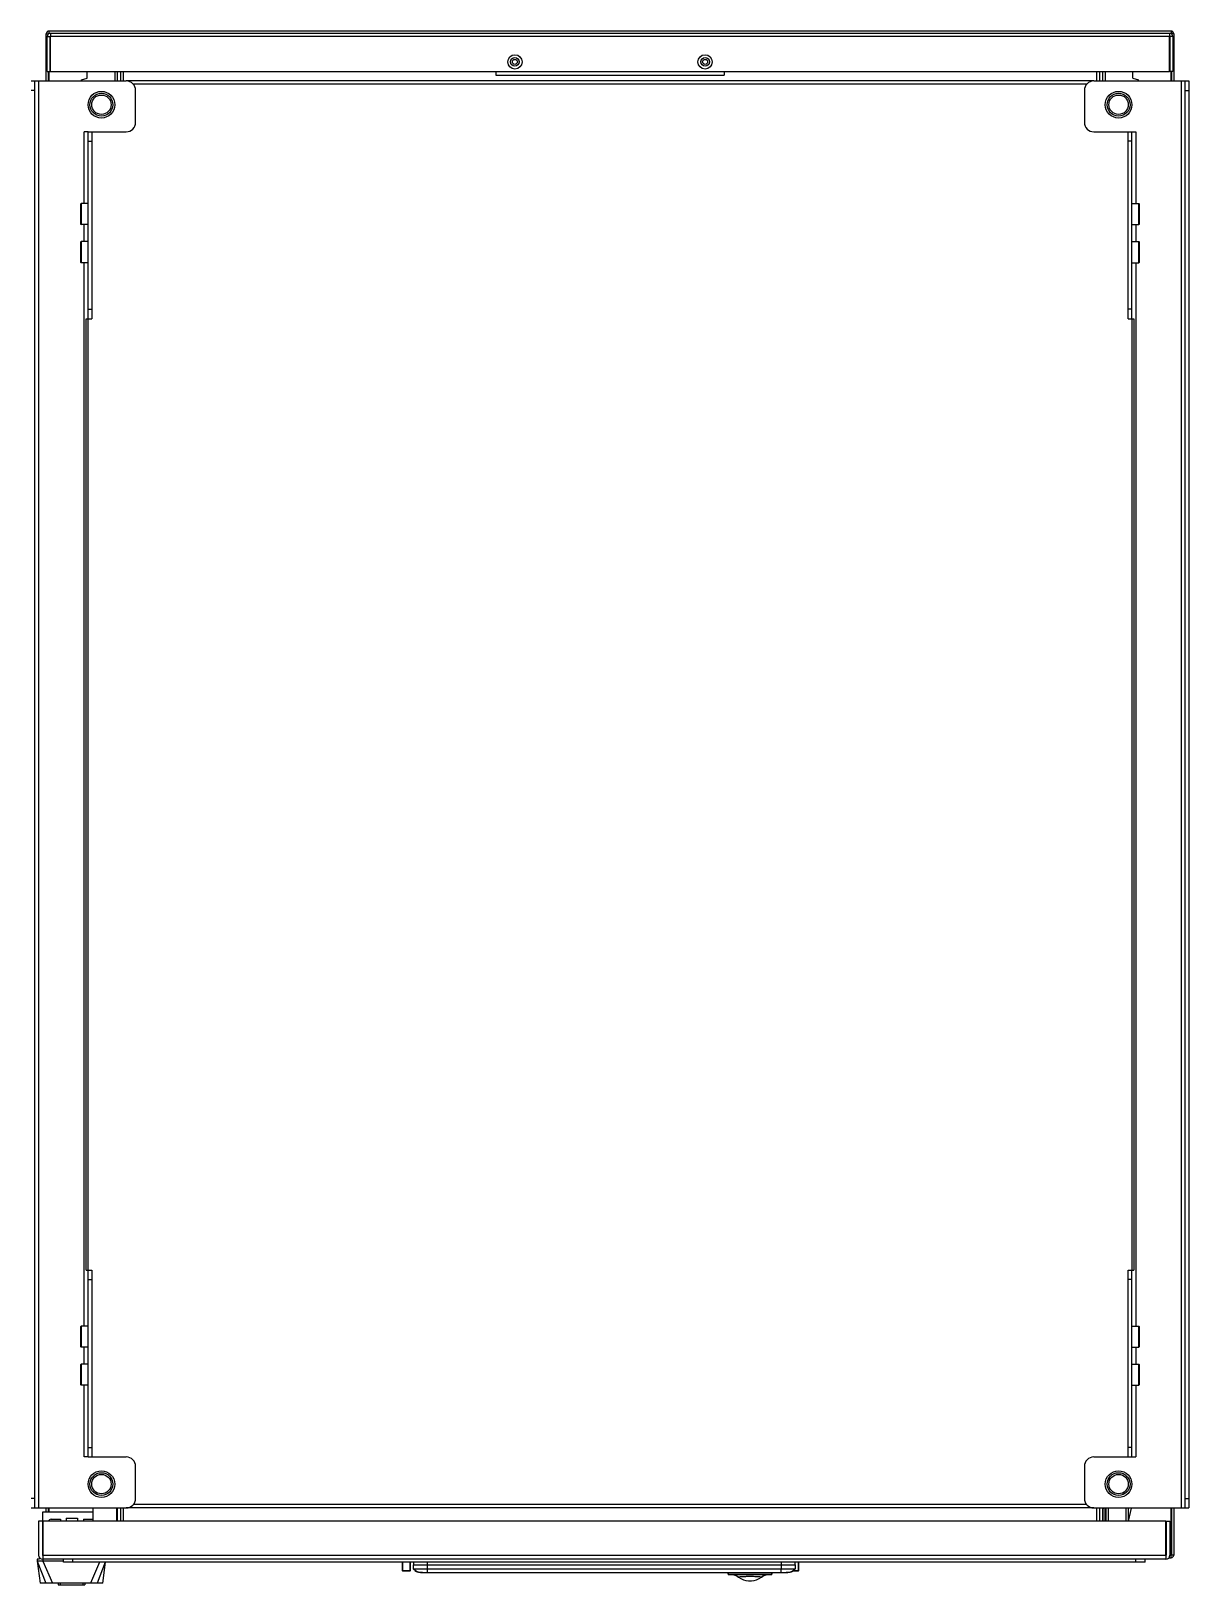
# Model space of a CAD drawing. Header units: millimetres. Extents: x 0 to 60.9, y 0 to 81.7.
import ezdxf

# ---------------------------------------------------------------- set-up
doc = ezdxf.new("R2010")
doc.units = ezdxf.units.MM
for name, color, linetype in [('2401-00037-M4-16PMC_0', 7, 'Continuous'), ('2401-00308_MDP-M4_0', 7, 'Continuous'), ('2403-00027_S-M6-0_0', 7, 'Continuous'), ('4204-01668-MS828MB02_0', 7, 'Continuous'), ('4208-01638_0', 7, 'Continuous'), ('4208-01643_0', 7, 'Continuous'), ('4209-00207_0', 7, 'Continuous'), ('4212-01148_1_0', 7, 'Continuous'), ('4212-33823_0', 7, 'Continuous'), ('4212-36014_0', 7, 'Continuous'), ('4212-47911-DOOR-PLATE_0', 7, 'Continuous'), ('4212-94038_0', 7, 'Continuous'), ('4212-94038_1_0', 7, 'Continuous'), ('4212-96471_0', 7, 'Continuous'), ('4212-97513_0', 7, 'Continuous'), ('4212-KH001-1_0', 7, 'Continuous'), ('4212-KH001_0', 7, 'Continuous'), ('4212-KH004_0', 7, 'Continuous'), ('4212-KH010_0', 7, 'Continuous'), ('CORNER_FITTING-1_0', 7, 'Continuous'), ('CORNER_FITTING-2_0', 7, 'Continuous'), ('EPO_0', 7, 'Continuous'), ('HINGE-FRAME_0', 7, 'Continuous'), ('LG002-2-L679_0', 7, 'Continuous'), ('PS011-2S_0', 7, 'Continuous'), ('PS014_0', 7, 'Continuous'), ('SUODAOXIANCAO_5_3_0', 7, 'Continuous')]:
    doc.layers.add(name, color=color, linetype=linetype)

msp = doc.modelspace()

# ---------------------------------------------------------------- linework, layer by layer
msp.add_line((1.425, 0), (2.825, 0))
at = {"layer": '2401-00037-M4-16PMC_0', "color": 7, "linetype": 'Continuous'}
for p, q in [((19.536, 1.2), (19.536, 0.746)), ((19.536, 0.746), (19.536, 1.2)), ((19.936, 1.2), (19.936, 0.746)), ((19.936, 0.746), (19.936, 1.2)), ((40.372, 1.2), (40.372, 0.746)), ((40.372, 0.746), (40.372, 1.2)), ((19.936, 0.746), (19.536, 0.746)), ((19.556, 0.726), (19.536, 0.746)), ((19.916, 0.726), (19.556, 0.726)), ((19.916, 0.726), (19.936, 0.746)), ((40.352, 0.726), (40.055, 0.726)), ((40.372, 0.746), (40.087, 0.746)), ((40.352, 0.726), (40.372, 0.746))]:
    msp.add_line(p, q, dxfattribs=at)
at = {"layer": '2401-00308_MDP-M4_0', "color": 7, "linetype": 'Continuous'}
for centre, radius in [((25.45, 80.05), 0.375), ((25.45, 80.05), 0.225), ((25.45, 80.05), 0.13), ((35.45, 80.05), 0.375), ((35.45, 80.05), 0.225), ((35.45, 80.05), 0.13)]:
    msp.add_circle(centre, radius, dxfattribs=at)
at = {"layer": '2403-00027_S-M6-0_0', "color": 7, "linetype": 'Continuous'}
for p, q in [((2.6, 72.572), (2.63, 72.602)), ((2.6, 72.572), (2.6, 71.528)), ((2.63, 72.602), (2.63, 71.497)), ((3, 72.602), (2.63, 72.602)), ((57.9, 72.602), (58.27, 72.602)), ((58.27, 71.497), (58.27, 72.602)), ((58.3, 72.572), (58.27, 72.602)), ((58.3, 71.528), (58.3, 72.572)), ((2.6, 71.528), (2.63, 71.497)), ((3, 71.497), (2.63, 71.497)), ((57.9, 71.497), (58.27, 71.497)), ((58.3, 71.528), (58.27, 71.497)), ((2.6, 70.572), (2.63, 70.602)), ((2.6, 70.572), (2.6, 69.528)), ((2.63, 70.602), (2.63, 69.497)), ((3, 70.602), (2.63, 70.602)), ((57.9, 70.602), (58.27, 70.602)), ((58.27, 69.497), (58.27, 70.602)), ((58.3, 70.572), (58.27, 70.602)), ((58.3, 69.528), (58.3, 70.572)), ((2.6, 69.528), (2.63, 69.497)), ((3, 69.497), (2.63, 69.497)), ((57.9, 69.497), (58.27, 69.497)), ((58.3, 69.528), (58.27, 69.497)), ((2.6, 13.572), (2.63, 13.602)), ((2.6, 13.572), (2.6, 12.528)), ((2.63, 13.602), (2.63, 12.497)), ((3, 13.602), (2.63, 13.602)), ((57.9, 13.602), (58.27, 13.602)), ((58.3, 13.572), (58.27, 13.602)), ((58.27, 12.497), (58.27, 13.602)), ((58.3, 12.528), (58.3, 13.572)), ((2.6, 12.528), (2.63, 12.497)), ((3, 12.497), (2.63, 12.497)), ((57.9, 12.497), (58.27, 12.497)), ((58.3, 12.528), (58.27, 12.497)), ((2.6, 11.572), (2.63, 11.602)), ((2.6, 11.572), (2.6, 10.528)), ((2.63, 11.602), (2.63, 10.497)), ((3, 11.602), (2.63, 11.602)), ((57.9, 11.602), (58.27, 11.602)), ((58.3, 11.572), (58.27, 11.602)), ((58.27, 10.497), (58.27, 11.602)), ((58.3, 10.528), (58.3, 11.572)), ((2.6, 10.528), (2.63, 10.497)), ((3, 10.497), (2.63, 10.497)), ((57.9, 10.497), (58.27, 10.497)), ((58.3, 10.528), (58.27, 10.497))]:
    msp.add_line(p, q, dxfattribs=at)
at = {"layer": '4204-01668-MS828MB02_0', "color": 7, "linetype": 'Continuous'}
for p, q in [((0.625, 3.85), (3.25, 3.85)), ((0.625, 3.35), (0.625, 3.85)), ((0.449, 1.35), (0.325, 1.35)), ((0.325, 1.35), (0.325, 1.25)), ((0.325, 1.25), (0.775, 0.1)), ((0.325, 1.25), (0.475, 0.1)), ((0.567, 1.25), (0.348, 1.25)), ((1.7, 1.25), (0.567, 1.25)), ((0.625, 1.35), (0.625, 1.25)), ((0.625, 1.25), (1.125, 0.1)), ((3.599, 1.19), (3.125, 0.1)), ((3.902, 1.19), (3.475, 0.1)), ((3.775, 0.1), (3.917, 1.19)), ((3.775, 0.1), (0.475, 0.1)), ((1.425, 0.1), (1.425, 0)), ((1.525, 0.1), (1.525, 0)), ((2.725, 0.1), (2.725, 0)), ((2.825, 0.1), (2.825, 0))]:
    msp.add_line(p, q, dxfattribs=at)
msp.add_lwpolyline([(0.348, 1.25), (0.331, 1.25), (0.325, 1.25)], dxfattribs=at)
at = {"layer": '4208-01638_0', "color": 7, "linetype": 'Continuous'}
for p, q in [((20.188, 0.765), (20.275, 0.706)), ((20.275, 0.706), (20.379, 0.668)), ((20.379, 0.668), (20.489, 0.653)), ((20.489, 0.653), (20.6, 0.65)), ((39.7, 0.65), (39.81, 0.653)), ((39.81, 0.653), (39.92, 0.668)), ((39.92, 0.668), (40.025, 0.706)), ((40.025, 0.706), (40.054, 0.726))]:
    msp.add_line(p, q, dxfattribs=at)
at = {"layer": '4208-01643_0', "color": 7, "linetype": 'Continuous'}
for p, q in [((20.09, 1.05), (40.21, 1.05)), ((20.09, 1.05), (20.1, 0.852)), ((20.1, 0.852), (20.142, 0.805)), ((20.251, 0.851), (20.4, 0.851)), ((20.4, 0.851), (20.846, 0.852)), ((20.846, 0.852), (20.846, 1.05)), ((20.846, 0.852), (39.701, 0.852)), ((20.847, 0.697), (20.846, 0.852)), ((39.454, 1.05), (39.454, 0.852)), ((40.174, 0.821), (40.142, 0.788)), ((40.174, 0.82), (40.2, 0.852)), ((40.2, 0.852), (40.21, 1.05)), ((20.583, 0.65), (39.717, 0.65))]:
    msp.add_line(p, q, dxfattribs=at)
for points in [[(20.1, 0.852), (20.103, 0.851), (20.121, 0.85), (20.251, 0.851)], [(39.453, 0.65), (39.453, 0.654), (39.453, 0.676), (39.453, 0.712), (39.454, 0.852)], [(39.701, 0.852), (39.938, 0.851), (40.055, 0.851), (40.18, 0.85)], [(40.18, 0.85), (40.197, 0.851), (40.2, 0.852)], [(20.375, 0.672), (20.31, 0.693), (20.2, 0.754), (20.141, 0.805)], [(20.181, 0.769), (20.224, 0.738), (20.265, 0.714), (20.306, 0.695), (20.344, 0.681), (20.375, 0.672)], [(20.583, 0.651), (20.445, 0.658), (20.375, 0.672)], [(20.847, 0.65), (20.847, 0.659), (20.847, 0.697)], [(39.926, 0.672), (39.858, 0.658), (39.717, 0.651)], [(40.142, 0.788), (40.102, 0.756), (39.992, 0.694), (39.926, 0.672)], [(39.926, 0.672), (39.955, 0.68), (39.99, 0.693), (40.027, 0.71), (40.066, 0.731), (40.104, 0.758)]]:
    msp.add_lwpolyline(points, dxfattribs=at)
at = {"layer": '4209-00207_0', "color": 7, "linetype": 'Continuous'}
for p, q in [((20.121, 1.2), (20.121, 1.05)), ((20.847, 1.05), (20.847, 1.2)), ((39.455, 1.2), (39.455, 1.05)), ((40.181, 1.05), (40.181, 1.2))]:
    msp.add_line(p, q, dxfattribs=at)
at = {"layer": '4212-01148_1_0', "color": 7, "linetype": 'Continuous'}
for p, q in [((1.7, 1.2), (1.7, 1.19)), ((19.536, 1.19), (1.7, 1.19)), ((20.121, 1.19), (19.936, 1.19)), ((58.6, 1.19), (40.372, 1.19)), ((58.6, 1.2), (58.6, 1.19))]:
    msp.add_line(p, q, dxfattribs=at)
at = {"layer": '4212-33823_0', "color": 7, "linetype": 'Continuous'}
for p, q in [((0, 79.05), (5, 79.05)), ((0.2, 78.55), (0, 78.55)), ((0.2, 4.05), (0.2, 79.05)), ((0.4, 79.05), (0.4, 4.05)), ((5.5, 76.875), (5.5, 78.55)), ((55.4, 78.55), (55.4, 76.875)), ((55.9, 79.05), (60.9, 79.05)), ((60.5, 4.05), (60.5, 79.05)), ((60.7, 4.05), (60.7, 79.05)), ((60.7, 78.55), (60.9, 78.55)), ((60.9, 79.05), (60.9, 4.05)), ((2.8, 72.602), (2.8, 76.375)), ((3, 76.375), (2.8, 76.375)), ((3, 66.55), (3, 76.375)), ((3, 76.375), (5, 76.375)), ((3.2, 76.375), (3.2, 66.55)), ((55.9, 76.375), (57.9, 76.375)), ((57.7, 66.55), (57.7, 76.375)), ((57.9, 66.55), (57.9, 76.375)), ((57.9, 76.375), (58.1, 76.375)), ((58.1, 76.375), (58.1, 72.602)), ((3, 75.875), (3.2, 75.875)), ((57.9, 75.875), (57.7, 75.875)), ((2.8, 70.602), (2.8, 71.497)), ((58.1, 71.497), (58.1, 70.602)), ((2.8, 13.602), (2.8, 69.497)), ((58.1, 69.497), (58.1, 13.602)), ((3, 67.05), (3.2, 67.05)), ((57.9, 67.05), (57.7, 67.05)), ((2.9, 16.55), (2.9, 66.55)), ((2.9, 66.55), (3.2, 66.55)), ((3, 16.55), (3, 66.55)), ((57.7, 66.55), (58, 66.55)), ((57.9, 66.55), (57.9, 16.55)), ((58, 66.55), (58, 16.55)), ((2.9, 16.55), (3.2, 16.55)), ((3, 6.725), (3, 16.55)), ((3.2, 16.55), (3.2, 6.725)), ((57.7, 16.55), (58, 16.55)), ((57.7, 6.725), (57.7, 16.55)), ((57.9, 6.725), (57.9, 16.55)), ((3, 16.05), (3.2, 16.05)), ((57.9, 16.05), (57.7, 16.05)), ((2.8, 11.602), (2.8, 12.497)), ((58.1, 12.497), (58.1, 11.602)), ((2.8, 6.725), (2.8, 10.497)), ((58.1, 10.497), (58.1, 6.725)), ((3, 6.725), (2.8, 6.725)), ((3, 7.225), (3.2, 7.225)), ((3, 6.725), (5, 6.725)), ((55.9, 6.725), (57.9, 6.725)), ((57.9, 7.225), (57.7, 7.225)), ((57.9, 6.725), (58.1, 6.725)), ((5.5, 4.55), (5.5, 6.225)), ((55.4, 6.225), (55.4, 4.55)), ((0.2, 4.55), (0, 4.55)), ((60.7, 4.55), (60.9, 4.55)), ((0, 4.05), (5, 4.05)), ((55.9, 4.05), (60.9, 4.05))]:
    msp.add_line(p, q, dxfattribs=at)
for centre in [(3.7, 77.8), (57.2, 77.8), (3.7, 5.3), (57.2, 5.3)]:
    msp.add_circle(centre, 0.7, dxfattribs=at)
for centre, start, end in [((5, 78.55), 0, 90), ((55.9, 78.55), 90, 180), ((5, 76.875), 270, 0), ((55.9, 76.875), 180, 270), ((5, 6.225), 0, 90), ((55.9, 6.225), 90, 180), ((5, 4.55), 270, 0), ((55.9, 4.55), 180, 270)]:
    msp.add_arc(centre, 0.5, start, end, dxfattribs=at)
at = {"layer": '4212-36014_0', "color": 7, "linetype": 'Continuous'}
for p, q in [((1.7, 1.2), (1.7, 1.35)), ((58.6, 1.2), (1.7, 1.2)), ((2.2, 1.2), (2.2, 1.35)), ((58.1, 1.2), (58.1, 1.35)), ((58.6, 1.2), (58.6, 1.35))]:
    msp.add_line(p, q, dxfattribs=at)
at = {"layer": '4212-47911-DOOR-PLATE_0', "color": 7, "linetype": 'Continuous'}
for p, q in [((0.6, 3.35), (0.4, 3.35)), ((0.4, 3.35), (0.4, 1.57)), ((0.6, 3.35), (0.6, 1.57)), ((59.68, 3.35), (0.62, 3.35)), ((0.62, 3.35), (0.62, 1.35)), ((59.68, 1.57), (59.68, 3.35)), ((59.7, 3.35), (59.9, 3.35)), ((59.7, 3.35), (59.7, 1.57)), ((59.9, 3.35), (59.9, 1.57)), ((0.62, 1.57), (59.68, 1.57)), ((59.68, 1.35), (0.62, 1.35)), ((59.68, 1.55), (59.68, 1.35))]:
    msp.add_line(p, q, dxfattribs=at)
for centre, radius, start, end in [((0.62, 1.57), 0.22, 180, 270), ((0.62, 1.57), 0.02, 180, 270), ((59.68, 1.57), 0.22, 270, 0), ((59.68, 1.57), 0.02, 270, 0)]:
    msp.add_arc(centre, radius, start, end, dxfattribs=at)
at = {"layer": '4212-94038_0', "color": 7, "linetype": 'Continuous'}
for p, q in [((0.85, 79.55), (0.85, 81.38)), ((0.85, 81.38), (1, 81.38)), ((1, 79.55), (1, 81.38)), ((1.02, 81.55), (1.02, 81.404)), ((59.88, 81.55), (1.02, 81.55)), ((1.02, 79.55), (1.02, 81.404)), ((59.88, 81.38), (1.02, 81.38)), ((59.88, 81.55), (59.88, 81.404)), ((59.88, 79.55), (59.88, 81.404)), ((59.9, 81.38), (59.9, 79.55)), ((60.05, 81.38), (59.9, 81.38)), ((60.05, 81.38), (60.05, 79.55)), ((0.85, 79.55), (1, 79.55)), ((1.02, 79.55), (59.88, 79.55)), ((60.05, 79.55), (59.9, 79.55))]:
    msp.add_line(p, q, dxfattribs=at)
for centre, radius, start, end in [((1.02, 81.38), 0.17, 90, 180), ((1.02, 81.38), 0.02, 90, 180), ((59.88, 81.38), 0.17, 0, 90), ((59.88, 81.38), 0.02, 0, 90)]:
    msp.add_arc(centre, radius, start, end, dxfattribs=at)
at = {"layer": '4212-94038_1_0', "color": 7, "linetype": 'Continuous'}
for p, q in [((24.45, 79.55), (24.45, 79.35)), ((24.45, 79.35), (36.45, 79.35)), ((36.45, 79.55), (36.45, 79.35))]:
    msp.add_line(p, q, dxfattribs=at)
at = {"layer": '4212-96471_0', "color": 7, "linetype": 'Continuous'}
for p, q in [((55.9, 79.05), (5, 79.05)), ((55.525, 78.88), (5.375, 78.88)), ((55.525, 4.22), (5.375, 4.22)), ((55.9, 4.05), (5, 4.05))]:
    msp.add_line(p, q, dxfattribs=at)
at = {"layer": '4212-97513_0', "color": 7, "linetype": 'Continuous'}
for p, q in [((0.94, 81.67), (0.94, 81.557)), ((59.96, 81.67), (0.94, 81.67)), ((59.96, 81.67), (59.96, 81.557)), ((0.8, 79.05), (0.8, 81.53)), ((0.8, 81.53), (0.92, 81.53)), ((0.92, 81.517), (0.92, 81.53)), ((0.94, 81.53), (0.94, 81.557)), ((59.96, 81.53), (59.96, 81.557)), ((59.98, 81.53), (59.98, 81.517)), ((60.1, 81.53), (59.98, 81.53)), ((60.1, 81.53), (60.1, 79.05)), ((0.92, 79.05), (0.92, 79.55)), ((0.94, 79.55), (0.94, 79.05)), ((59.96, 79.05), (59.96, 79.55)), ((59.98, 79.55), (59.98, 79.05)), ((0.8, 3.85), (0.8, 4.05)), ((0.92, 3.85), (0.92, 4.05)), ((0.94, 4.05), (0.94, 3.85)), ((59.96, 1.543), (59.96, 4.05)), ((59.98, 4.05), (59.98, 1.57)), ((60.1, 4.05), (60.1, 1.57)), ((59.841, 1.43), (59.96, 1.43)), ((59.9, 1.57), (59.96, 1.57)), ((59.96, 1.43), (59.96, 1.543)), ((60.1, 1.57), (59.98, 1.57))]:
    msp.add_line(p, q, dxfattribs=at)
for centre, radius, start, end in [((0.94, 81.53), 0.14, 90, 180), ((0.94, 81.53), 0.02, 90, 180), ((59.96, 81.53), 0.14, 0, 90), ((59.96, 81.53), 0.02, 0, 90), ((59.96, 1.57), 0.14, 270, 0), ((59.96, 1.57), 0.02, 270, 0)]:
    msp.add_arc(centre, radius, start, end, dxfattribs=at)
at = {"layer": '4212-KH001-1_0', "color": 7, "linetype": 'Continuous'}
for p, q in [((4.85, 4.05), (4.85, 3.35)), ((56.05, 3.35), (56.05, 4.05))]:
    msp.add_line(p, q, dxfattribs=at)
at = {"layer": '4212-KH001_0', "color": 7, "linetype": 'Continuous'}
for p, q in [((4.85, 79.55), (4.85, 79.05)), ((56.05, 79.05), (56.05, 79.55))]:
    msp.add_line(p, q, dxfattribs=at)
at = {"layer": '4212-KH004_0', "color": 7, "linetype": 'Continuous'}
for p, q in [((56.2, 79.55), (56.2, 79.05)), ((56.35, 79.55), (56.35, 79.05)), ((4.55, 3.35), (4.55, 4.05)), ((4.7, 4.05), (4.7, 3.35))]:
    msp.add_line(p, q, dxfattribs=at)
at = {"layer": '4212-KH010_0', "color": 7, "linetype": 'Continuous'}
for p, q in [((4.55, 79.05), (4.55, 79.55)), ((4.7, 79.55), (4.7, 79.05)), ((56.2, 4.05), (56.2, 3.35)), ((56.35, 4.05), (56.35, 3.35))]:
    msp.add_line(p, q, dxfattribs=at)
at = {"layer": 'CORNER_FITTING-1_0', "color": 7, "linetype": 'Continuous'}
for centre, radius in [((3.7, 77.8), 0.6), ((3.7, 77.8), 0.51), ((57.2, 5.3), 0.6), ((57.2, 5.3), 0.51)]:
    msp.add_circle(centre, radius, dxfattribs=at)
at = {"layer": 'CORNER_FITTING-2_0', "color": 7, "linetype": 'Continuous'}
for centre, radius in [((57.2, 77.8), 0.6), ((57.2, 77.8), 0.51), ((3.7, 5.3), 0.6), ((3.7, 5.3), 0.51)]:
    msp.add_circle(centre, radius, dxfattribs=at)
at = {"layer": 'EPO_0', "color": 7, "linetype": 'Continuous'}
for p, q in [((36.663, 0.65), (36.663, 0.567)), ((36.664, 0.567), (36.663, 0.567)), ((36.664, 0.567), (36.664, 0.65)), ((36.665, 0.567), (36.664, 0.572)), ((36.684, 0.547), (36.684, 0.65)), ((38.944, 0.555), (36.684, 0.555)), ((36.684, 0.547), (38.944, 0.547)), ((36.862, 0.546), (36.851, 0.547)), ((37.011, 0.521), (36.974, 0.531)), ((37.011, 0.521), (37.011, 0.521)), ((37.211, 0.408), (37.212, 0.409)), ((37.26, 0.414), (37.212, 0.409)), ((38.416, 0.408), (38.415, 0.409)), ((38.616, 0.52), (38.616, 0.521)), ((38.944, 0.65), (38.944, 0.547)), ((38.964, 0.572), (38.963, 0.567)), ((38.964, 0.65), (38.964, 0.567))]:
    msp.add_line(p, q, dxfattribs=at)
for points in [[(36.684, 0.555), (36.677, 0.556), (36.672, 0.558), (36.667, 0.562), (36.665, 0.567)], [(36.816, 0.547), (36.855, 0.546), (36.904, 0.543), (36.959, 0.534), (37.011, 0.521)], [(36.913, 0.542), (36.887, 0.544), (36.862, 0.546)], [(36.974, 0.531), (36.941, 0.537), (36.913, 0.542)], [(37.011, 0.521), (37.074, 0.495), (37.144, 0.455), (37.211, 0.408)], [(37.212, 0.409), (37.184, 0.429), (37.152, 0.451), (37.117, 0.473), (37.081, 0.492), (37.046, 0.508), (37.011, 0.521)], [(37.211, 0.408), (37.331, 0.331), (37.463, 0.271), (37.601, 0.23), (37.742, 0.21), (37.885, 0.21), (38.026, 0.23), (38.164, 0.271), (38.296, 0.331), (38.416, 0.408)], [(37.212, 0.409), (37.335, 0.33), (37.466, 0.271), (37.602, 0.231), (37.742, 0.211), (37.884, 0.211), (38.025, 0.231), (38.161, 0.271), (38.292, 0.33), (38.415, 0.409)], [(38.043, 0.433), (38.002, 0.434), (37.96, 0.435), (37.918, 0.435), (37.875, 0.436), (37.832, 0.436), (37.789, 0.436), (37.747, 0.436), (37.704, 0.435), (37.662, 0.435), (37.62, 0.434), (37.578, 0.433), (37.537, 0.432), (37.496, 0.43), (37.456, 0.429), (37.416, 0.427), (37.376, 0.424), (37.337, 0.421), (37.298, 0.418), (37.26, 0.414)], [(38.085, 0.432), (38.005, 0.434), (37.926, 0.436), (37.846, 0.436), (37.766, 0.436), (37.686, 0.435), (37.608, 0.434), (37.532, 0.432), (37.458, 0.428), (37.387, 0.424), (37.321, 0.42), (37.26, 0.414)], [(38.362, 0.415), (38.298, 0.42), (38.23, 0.425), (38.157, 0.429), (38.082, 0.432)], [(38.362, 0.415), (38.324, 0.418), (38.286, 0.422), (38.246, 0.424), (38.206, 0.427), (38.166, 0.429), (38.125, 0.431), (38.085, 0.432)], [(38.415, 0.409), (38.389, 0.412), (38.362, 0.415)], [(38.415, 0.409), (38.445, 0.431), (38.475, 0.452), (38.507, 0.472), (38.541, 0.491), (38.578, 0.507), (38.616, 0.521)], [(38.416, 0.408), (38.483, 0.456), (38.553, 0.496), (38.616, 0.52)], [(38.616, 0.52), (38.668, 0.534), (38.723, 0.543), (38.773, 0.547), (38.811, 0.547)], [(38.685, 0.537), (38.652, 0.531), (38.616, 0.521)], [(38.74, 0.544), (38.714, 0.542), (38.685, 0.537)], [(38.777, 0.547), (38.765, 0.546), (38.74, 0.544)], [(38.963, 0.567), (38.96, 0.562), (38.955, 0.558), (38.95, 0.556), (38.944, 0.555)]]:
    msp.add_lwpolyline(points, dxfattribs=at)
for centre, start, end in [((36.683, 0.567), 180, 270), ((36.684, 0.567), 180, 270), ((38.944, 0.567), 270, 0)]:
    msp.add_arc(centre, 0.02, start, end, dxfattribs=at)
at = {"layer": 'HINGE-FRAME_0', "color": 7, "linetype": 'Continuous'}
for p, q in [((56.38, 4), (56.437, 4.05)), ((56.38, 3.35), (56.38, 4)), ((56.48, 4.05), (56.48, 3.35)), ((56.55, 3.35), (56.55, 4.05)), ((56.65, 4.05), (56.65, 3.35)), ((57.6, 3.35), (57.6, 4.05)), ((57.7, 4.05), (57.7, 3.35)), ((57.722, 3.35), (57.873, 4.028))]:
    msp.add_line(p, q, dxfattribs=at)
msp.add_arc((57.775, 4.05), 0.1, 347.47119, 359.9993, dxfattribs=at)
at = {"layer": 'LG002-2-L679_0', "color": 7, "linetype": 'Continuous'}
for p, q in [((1.85, 3.5), (2.45, 3.5)), ((1.85, 3.5), (1.85, 3.35)), ((2.45, 3.5), (2.45, 3.35))]:
    msp.add_line(p, q, dxfattribs=at)
at = {"layer": 'PS011-2S_0', "color": 7, "linetype": 'Continuous'}
for p, q in [((3.25, 4.05), (3.25, 3.35)), ((4.5, 4.05), (4.5, 3.35))]:
    msp.add_line(p, q, dxfattribs=at)
at = {"layer": 'PS014_0', "color": 7, "linetype": 'Continuous'}
for p, q in [((2.95, 79.2), (2.95, 79.55)), ((4.4, 79.55), (4.4, 79.05)), ((56.5, 79.55), (56.5, 79.05)), ((57.95, 79.2), (57.95, 79.55)), ((2.65, 79.1), (2.95, 79.2)), ((2.65, 79.05), (2.65, 79.1)), ((57.95, 79.2), (58.25, 79.1)), ((58.25, 79.05), (58.25, 79.1))]:
    msp.add_line(p, q, dxfattribs=at)
at = {"layer": 'SUODAOXIANCAO_5_3_0', "color": 7, "linetype": 'Continuous'}
for p, q in [((1.05, 3.45), (1.55, 3.45)), ((1.55, 3.45), (1.55, 3.35)), ((2.75, 3.45), (3.25, 3.45)), ((2.75, 3.45), (2.75, 3.35))]:
    msp.add_line(p, q, dxfattribs=at)
msp.add_arc((1.05, 3.3), 0.15, 90, 160.37638, dxfattribs=at)

doc.saveas('drawing.dxf')
